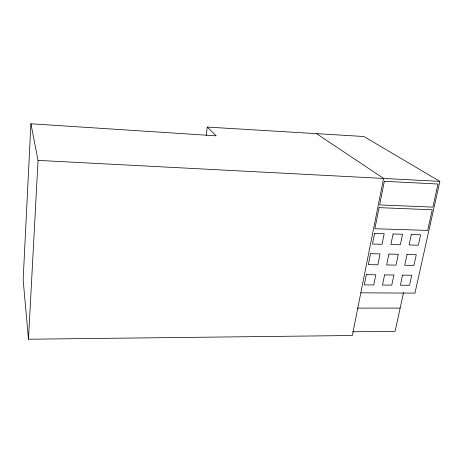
<?xml version="1.0" encoding="UTF-8"?>
<svg xmlns="http://www.w3.org/2000/svg" width="463" height="463" viewBox="0 0 463 463"><rect width="100%" height="100%" fill="white"/><g stroke="black" fill="none" stroke-linecap="round" stroke-linejoin="round"><path stroke-width="0.69" d="M206.203 135.647L207.25 127.07L216.244 135.838L30.911 123.777L23.15 279.889L28.486 339.223L352.331 335.519L383.578 178.434L316.524 133.651M28.486 339.223L38.041 160.395L30.911 123.777M403.533 292.57L395.084 331.352L352.719 331.774M207.25 127.07L363.901 136.504L439.85 181.374L414.946 293.125L360.827 292.813M357.367 308.109L400.154 308.092M38.041 160.395L439.85 181.374M379.081 207.638L374.868 228.734L427.679 230.406L432.268 209.78L379.081 207.638M384.336 181.293L379.625 204.912L432.859 207.117L437.992 184.031L384.336 181.293M366.349 274.652L364.3 284.89L373.734 284.976L375.817 274.779L366.349 274.652M370.533 253.695L368.345 264.645L377.849 264.807L380.071 253.903L370.533 253.695M374.584 233.427L372.466 244.042L382.033 244.285L384.192 233.717L374.584 233.427M384.591 274.889L382.479 285.052L391.773 285.133L393.92 275.01L384.591 274.889M388.908 254.089L386.651 264.958L396.015 265.12L398.307 254.291L388.908 254.089M393.087 233.977L390.899 244.51L400.333 244.748L402.55 234.261L393.087 233.977M402.561 275.126L400.385 285.214L409.547 285.295L411.757 275.248L402.561 275.126M407.012 254.482L404.691 265.27L413.916 265.426L416.272 254.679L407.012 254.482M411.318 234.521L409.066 244.968L418.355 245.205L420.641 234.799L411.318 234.521"/></g></svg>
